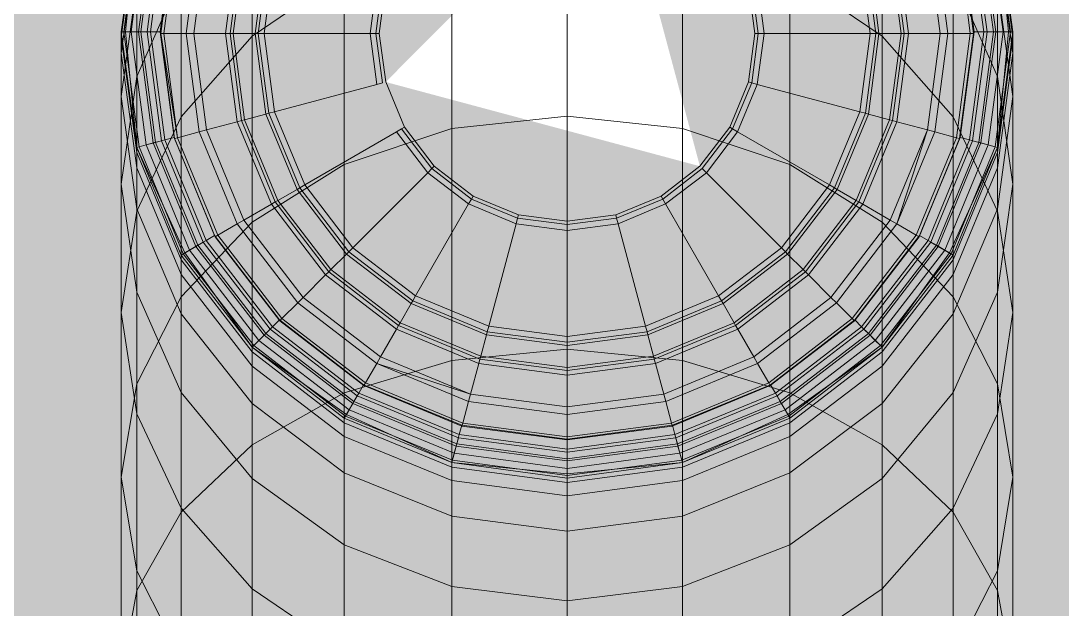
# Model space of a CAD drawing. Header units: inches. Extents: x -10205 to 13964, y -460 to 30702.
# Drawn here: x 80.538 to 81.419, y -68.204 to -67.707 of the extents above; entities that cross this region are included whole.
import ezdxf

# ---------------------------------------------------------------- set-up
doc = ezdxf.new("R2010")
doc.units = ezdxf.units.IN
doc.header["$MEASUREMENT"] = 0
for name, color, linetype, lineweight in [('0-1', 7, 'Continuous', 5), ('0-2', 8, 'Continuous', 9), ('G-IMPT-1', 21, 'Continuous', 9), ('P-SANR-FIXT-1', 8, 'Continuous', 9)]:
    doc.layers.add(name, color=color, linetype=linetype, lineweight=lineweight)

# ---------------------------------------------------------------- blocks, each defined once
blk = doc.blocks.new('Plbg-Sink Wall Mounted-UH - T11839_dwg-791503-SITE PLAN - CAD FILE')
at = {"layer": 'G-IMPT-1'}
for p, q in [((3.62873, 0.37694), (3.79571, 0.37694)), ((3.69991, 0.36387), (3.62873, 0.37694)), ((3.79571, 0.37694), (3.71676, 0.36387)), ((3.93498, 0.37694), (3.79571, 0.37694)), ((3.87466, 0.36387), (3.79571, 0.37694)), ((3.93498, 0.37694), (3.84947, 0.36387)), ((3.93498, 0.37694), (4.0433, 0.37694)), ((4.02049, 0.36387), (3.93498, 0.37694)), ((4.0433, 0.37694), (3.95227, 0.36387)), ((4.11742, 0.37694), (4.02244, 0.36387)), ((4.11742, 0.37694), (4.0433, 0.37694)), ((4.13434, 0.36387), (4.0433, 0.37694)), ((4.15408, 0.37694), (4.0573, 0.36387)), ((4.16753, 0.37694), (4.07021, 0.36387)), ((4.17201, 0.37694), (4.07451, 0.36387)), ((4.17201, 0.37694), (4.07451, 0.36387)), ((4.17201, 0.37694), (4.07451, 0.36387)), ((4.17201, 0.37694), (4.07451, 0.36387)), ((4.17201, 0.37694), (4.07451, 0.36387)), ((4.17201, 0.37694), (4.07451, 0.36387)), ((4.17201, 0.37694), (4.07451, 0.36387)), ((4.17201, 0.37331), (4.07451, 0.36387)), ((4.17201, 0.37489), (4.07504, 0.3619)), ((4.11742, 0.37694), (4.15408, 0.37694)), ((4.21239, 0.36387), (4.11742, 0.37694)), ((4.16753, 0.37694), (4.15408, 0.37694)), ((4.25085, 0.36387), (4.15408, 0.37694)), ((4.16753, 0.37694), (4.17201, 0.37694)), ((4.26485, 0.36387), (4.16753, 0.37694)), ((4.26951, 0.36387), (4.17201, 0.37694)), ((4.26951, 0.36387), (4.17201, 0.37694)), ((4.26951, 0.36387), (4.17201, 0.37694)), ((4.26951, 0.36387), (4.17201, 0.37694)), ((4.17201, 0.37694), (4.17201, 0.37331)), ((4.26951, 0.36387), (4.17201, 0.37694)), ((4.26951, 0.36387), (4.17201, 0.37694)), ((4.17201, 0.37694), (4.17201, 0.37489)), ((4.17201, 0.37694), (4.17201, 0.36244)), ((4.17201, 0.36876), (4.17201, 0.37489)), ((4.17201, 0.37489), (4.26898, 0.3619)), ((4.26951, 0.36387), (4.17201, 0.37331)), ((4.26951, 0.36387), (4.17201, 0.37331)), ((4.17201, 0.37331), (4.17201, 0.36244)), ((3.49934, 0.36387), (3.69991, 0.36387)), ((3.55754, 0.36387), (3.71676, 0.36387)), ((3.71676, 0.36387), (3.64311, 0.32644)), ((3.76633, 0.32644), (3.69991, 0.36387)), ((3.69991, 0.36387), (3.87466, 0.36387)), ((3.71676, 0.36387), (3.84947, 0.36387)), ((3.84947, 0.36387), (3.76969, 0.32644)), ((3.84947, 0.36387), (3.95227, 0.36387)), ((3.95227, 0.36387), (3.86733, 0.32644)), ((3.94831, 0.32644), (3.87466, 0.36387)), ((3.87466, 0.36387), (4.02049, 0.36387)), ((4.02244, 0.36387), (3.93383, 0.32644)), ((3.95227, 0.36387), (4.02244, 0.36387)), ((4.0573, 0.36387), (3.96701, 0.32644)), ((4.07021, 0.36387), (3.97941, 0.32644)), ((4.07451, 0.36387), (3.98354, 0.32644)), ((4.07451, 0.36387), (3.98354, 0.32644)), ((4.07451, 0.36387), (3.98354, 0.32644)), ((4.07451, 0.36387), (3.98354, 0.32644)), ((4.07451, 0.36387), (3.98354, 0.32644)), ((4.07451, 0.36387), (3.98354, 0.32644)), ((3.98457, 0.32467), (4.07504, 0.3619)), ((4.07451, 0.36387), (3.98536, 0.3233)), ((4.07451, 0.36387), (3.98536, 0.3233)), ((4.10028, 0.32644), (4.02049, 0.36387)), ((4.02049, 0.36387), (4.13434, 0.36387)), ((4.02244, 0.36387), (4.0573, 0.36387)), ((4.0573, 0.36387), (4.07021, 0.36387)), ((4.07021, 0.36387), (4.07451, 0.36387)), ((4.07451, 0.36387), (4.07504, 0.3619)), ((4.07451, 0.36387), (4.07826, 0.34988)), ((4.07451, 0.36387), (4.07826, 0.34988)), ((4.07663, 0.35598), (4.07504, 0.3619)), ((4.17201, 0.36876), (4.07663, 0.35598)), ((4.17201, 0.36244), (4.07826, 0.34988)), ((4.17201, 0.36244), (4.07826, 0.34988)), ((4.21928, 0.32644), (4.13434, 0.36387)), ((4.13434, 0.36387), (4.21239, 0.36387)), ((4.2674, 0.35598), (4.17201, 0.36876)), ((4.17201, 0.36876), (4.17201, 0.36058)), ((4.26576, 0.34988), (4.17201, 0.36244)), ((4.17201, 0.35519), (4.17201, 0.36244)), ((4.17201, 0.35519), (4.17201, 0.36244)), ((4.26576, 0.34988), (4.17201, 0.36244)), ((4.07663, 0.35598), (3.98763, 0.31935)), ((4.07663, 0.35598), (4.07874, 0.34808)), ((4.17201, 0.36058), (4.07874, 0.34808)), ((4.17201, 0.35519), (4.08014, 0.34288)), ((4.17201, 0.3524), (4.08086, 0.34019)), ((4.26528, 0.34808), (4.17201, 0.36058)), ((4.17201, 0.36058), (4.17201, 0.3524)), ((4.26389, 0.34288), (4.17201, 0.35519)), ((4.17201, 0.34422), (4.17201, 0.3524)), ((4.26316, 0.34019), (4.17201, 0.3524)), ((4.07826, 0.34988), (3.99079, 0.31388)), ((4.07826, 0.34988), (3.99079, 0.31388)), ((4.07874, 0.34808), (3.99172, 0.31227)), ((4.07826, 0.34988), (4.08014, 0.34288)), ((4.08014, 0.34288), (4.07826, 0.34988)), ((4.07874, 0.34808), (4.08086, 0.34019)), ((4.17086, 0.34363), (4.08192, 0.33192)), ((4.17086, 0.34363), (4.08192, 0.33192)), ((4.17086, 0.34363), (4.08192, 0.33192)), ((4.17086, 0.34363), (4.08261, 0.32934)), ((4.17201, 0.34422), (4.08298, 0.33229)), ((4.17201, 0.34422), (4.08298, 0.33229)), ((4.17201, 0.34422), (4.08298, 0.33229)), ((4.17086, 0.34363), (4.17201, 0.34422)), ((4.25979, 0.33192), (4.17086, 0.34363)), ((4.25979, 0.33192), (4.17086, 0.34363)), ((4.25979, 0.33192), (4.17086, 0.34363)), ((4.17086, 0.34363), (4.17086, 0.34096)), ((4.26105, 0.33229), (4.17201, 0.34422)), ((4.26105, 0.33229), (4.17201, 0.34422)), ((4.26105, 0.33229), (4.17201, 0.34422)), ((4.08014, 0.34288), (3.99442, 0.3076)), ((4.08086, 0.34019), (3.99581, 0.30519)), ((4.08298, 0.33229), (4.08086, 0.34019)), ((4.17086, 0.34096), (4.08261, 0.32934)), ((4.17086, 0.32204), (4.17086, 0.34096)), ((4.17086, 0.34096), (4.2591, 0.32934)), ((3.76633, 0.32644), (3.55725, 0.32644)), ((3.76969, 0.32644), (3.64311, 0.32644)), ((3.76969, 0.32644), (3.70137, 0.26637)), ((3.82321, 0.26637), (3.76633, 0.32644)), ((3.76633, 0.32644), (3.94831, 0.32644)), ((3.76969, 0.32644), (3.86733, 0.32644)), ((3.86733, 0.32644), (3.79458, 0.26637)), ((3.93383, 0.32644), (3.85794, 0.26637)), ((3.93383, 0.32644), (3.86733, 0.32644)), ((3.96701, 0.32644), (3.88969, 0.26637)), ((3.97941, 0.32644), (3.90165, 0.26637)), ((3.98354, 0.32644), (3.90564, 0.26637)), ((3.98354, 0.32644), (3.90564, 0.26637)), ((3.98354, 0.32644), (3.90564, 0.26637)), ((3.98354, 0.32644), (3.90564, 0.26637)), ((3.98354, 0.32644), (3.90564, 0.26637)), ((3.98354, 0.32644), (3.90564, 0.26637)), ((3.98354, 0.32644), (3.90564, 0.26637)), ((3.93383, 0.32644), (3.96701, 0.32644)), ((4.01139, 0.26637), (3.94831, 0.32644)), ((4.10028, 0.32644), (3.94831, 0.32644)), ((3.97941, 0.32644), (3.96701, 0.32644)), ((3.97941, 0.32644), (3.98354, 0.32644)), ((3.98354, 0.32644), (3.98536, 0.3233)), ((3.98354, 0.32644), (3.98457, 0.32467)), ((3.98354, 0.32644), (3.99079, 0.31388)), ((3.99904, 0.29759), (4.08298, 0.33229)), ((3.99904, 0.29759), (4.08192, 0.33192)), ((3.99904, 0.29759), (4.08192, 0.33192)), ((3.99904, 0.29759), (4.08192, 0.33192)), ((4.08298, 0.33229), (3.9999, 0.2981)), ((4.08298, 0.33229), (3.9999, 0.2981)), ((4.08298, 0.33229), (3.9999, 0.2981)), ((4.00038, 0.29528), (4.08261, 0.32934)), ((4.08192, 0.33192), (4.08298, 0.33229)), ((4.08192, 0.33192), (4.08261, 0.32934)), ((4.0875, 0.31107), (4.08261, 0.32934)), ((4.1686, 0.26637), (4.10028, 0.32644)), ((4.10028, 0.32644), (4.21928, 0.32644)), ((3.98536, 0.3233), (3.90564, 0.26637)), ((3.98457, 0.32467), (3.90708, 0.26493)), ((3.98763, 0.31935), (3.91142, 0.26059)), ((3.98763, 0.31935), (3.98457, 0.32467)), ((3.98536, 0.3233), (3.99079, 0.31388)), ((3.98763, 0.31935), (3.99172, 0.31227)), ((4.17086, 0.32204), (4.0875, 0.31107)), ((4.25421, 0.31107), (4.17086, 0.32204)), ((4.17086, 0.32204), (4.17086, 0.31558)), ((3.99079, 0.31388), (3.91588, 0.25613)), ((3.99079, 0.31388), (3.91588, 0.25613)), ((3.99172, 0.31227), (3.9172, 0.25481)), ((3.99442, 0.3076), (3.99079, 0.31388)), ((3.99442, 0.3076), (3.99079, 0.31388)), ((3.99172, 0.31227), (3.99581, 0.30519)), ((4.00983, 0.2789), (4.0875, 0.31107)), ((4.0875, 0.31107), (4.08918, 0.30483)), ((4.17086, 0.31558), (4.08918, 0.30483)), ((4.17086, 0.28876), (4.17086, 0.31558)), ((4.17086, 0.31558), (4.25253, 0.30483)), ((3.99442, 0.3076), (3.92101, 0.25101)), ((3.99581, 0.30519), (3.92298, 0.24903)), ((3.9999, 0.2981), (3.99581, 0.30519)), ((4.01306, 0.2733), (4.08918, 0.30483)), ((4.09612, 0.27893), (4.08918, 0.30483)), ((3.92787, 0.24298), (3.99904, 0.29759)), ((3.92787, 0.24298), (3.99904, 0.29759)), ((3.92787, 0.24298), (3.99904, 0.29759)), ((3.9999, 0.2981), (3.92876, 0.24325)), ((3.9999, 0.2981), (3.92876, 0.24325)), ((3.9999, 0.2981), (3.92876, 0.24325)), ((3.92976, 0.24109), (4.00038, 0.29528)), ((3.99904, 0.29759), (3.9999, 0.2981)), ((3.99904, 0.29759), (4.00038, 0.29528)), ((4.00983, 0.2789), (4.00038, 0.29528)), ((4.17086, 0.28876), (4.09612, 0.27893)), ((4.17086, 0.28498), (4.0971, 0.27527)), ((4.17086, 0.28498), (4.0971, 0.27527)), ((4.17086, 0.28235), (4.09778, 0.27273)), ((4.24559, 0.27893), (4.17086, 0.28876)), ((4.17086, 0.28876), (4.17086, 0.28498)), ((4.24461, 0.27527), (4.17086, 0.28498)), ((4.17086, 0.28498), (4.24461, 0.27527)), ((4.17086, 0.28498), (4.17086, 0.28235)), ((4.17086, 0.26373), (4.17086, 0.28235)), ((4.17086, 0.28235), (4.24393, 0.27273)), ((3.94314, 0.22772), (4.00983, 0.2789)), ((3.9477, 0.22315), (4.01306, 0.2733)), ((4.00983, 0.2789), (4.01306, 0.2733)), ((4.02647, 0.25008), (4.01306, 0.2733)), ((4.02647, 0.25008), (4.09612, 0.27893)), ((4.02837, 0.2468), (4.0971, 0.27527)), ((4.02837, 0.2468), (4.0971, 0.27527)), ((4.09612, 0.27893), (4.0971, 0.27527)), ((4.0971, 0.27527), (4.09778, 0.27273)), ((3.58002, 0.26637), (3.70137, 0.26637)), ((3.60683, 0.26637), (3.82321, 0.26637)), ((3.70137, 0.26637), (3.64869, 0.18847)), ((3.70137, 0.26637), (3.79458, 0.26637)), ((3.79458, 0.26637), (3.7385, 0.18847)), ((3.79458, 0.26637), (3.85794, 0.26637)), ((3.85794, 0.26637), (3.79943, 0.18847)), ((3.86706, 0.18847), (3.82321, 0.26637)), ((3.82321, 0.26637), (4.01139, 0.26637)), ((3.88969, 0.26637), (3.83007, 0.18847)), ((3.90165, 0.26637), (3.8417, 0.18847)), ((3.90564, 0.26637), (3.84557, 0.18847)), ((3.90564, 0.26637), (3.84557, 0.18847)), ((3.90564, 0.26637), (3.84557, 0.18847)), ((3.90564, 0.26637), (3.84558, 0.18847)), ((3.90564, 0.26637), (3.84558, 0.18847)), ((3.90564, 0.26637), (3.84558, 0.18847)), ((3.84735, 0.18745), (3.90708, 0.26493)), ((3.90564, 0.26637), (3.84871, 0.18666)), ((3.90564, 0.26637), (3.84871, 0.18666)), ((3.85794, 0.26637), (3.88969, 0.26637)), ((3.88969, 0.26637), (3.90165, 0.26637)), ((3.90165, 0.26637), (3.90564, 0.26637)), ((3.90564, 0.26637), (3.90708, 0.26493)), ((3.90564, 0.26637), (3.91588, 0.25613)), ((3.90564, 0.26637), (3.91588, 0.25613)), ((3.91142, 0.26059), (3.90708, 0.26493)), ((4.06003, 0.18847), (4.01139, 0.26637)), ((4.01139, 0.26637), (4.1686, 0.26637)), ((4.02968, 0.24452), (4.09778, 0.27273)), ((4.1026, 0.25474), (4.09778, 0.27273)), ((4.22128, 0.18847), (4.1686, 0.26637)), ((4.1686, 0.26637), (4.29202, 0.26637)), ((3.91142, 0.26059), (3.85266, 0.18438)), ((3.91588, 0.25613), (3.85813, 0.18122)), ((3.91588, 0.25613), (3.85813, 0.18122)), ((3.91142, 0.26059), (3.9172, 0.25481)), ((3.91588, 0.25613), (3.92101, 0.25101)), ((3.92101, 0.25101), (3.91588, 0.25613)), ((4.17086, 0.26373), (4.1026, 0.25474)), ((4.17086, 0.2611), (4.10328, 0.2522)), ((4.17086, 0.2611), (4.10328, 0.2522)), ((4.17086, 0.25624), (4.10453, 0.24751)), ((4.23911, 0.25474), (4.17086, 0.26373)), ((4.17086, 0.26373), (4.17086, 0.2611)), ((4.23843, 0.2522), (4.17086, 0.2611)), ((4.17086, 0.2611), (4.23843, 0.2522)), ((4.17086, 0.2611), (4.17086, 0.25624)), ((4.17086, 0.16651), (4.17086, 0.25624)), ((4.17086, 0.25624), (4.23718, 0.24751)), ((3.9172, 0.25481), (3.85974, 0.18029)), ((3.92101, 0.25101), (3.86441, 0.1776)), ((3.92298, 0.24903), (3.86683, 0.1762)), ((3.9172, 0.25481), (3.92298, 0.24903)), ((3.92876, 0.24325), (3.92298, 0.24903)), ((3.96667, 0.20419), (4.02647, 0.25008)), ((3.96935, 0.20151), (4.02837, 0.2468)), ((3.96935, 0.20151), (4.02837, 0.2468)), ((4.02647, 0.25008), (4.02837, 0.2468)), ((4.02837, 0.2468), (4.02968, 0.24452)), ((4.03899, 0.22839), (4.1026, 0.25474)), ((4.04031, 0.22612), (4.10328, 0.2522)), ((4.04031, 0.22612), (4.10328, 0.2522)), ((4.04273, 0.22191), (4.10453, 0.24751)), ((4.1026, 0.25474), (4.10328, 0.2522)), ((4.10328, 0.2522), (4.10453, 0.24751)), ((4.12776, 0.16084), (4.10453, 0.24751)), ((3.87326, 0.17181), (3.92787, 0.24298)), ((3.87326, 0.17181), (3.92787, 0.24298)), ((3.87326, 0.17181), (3.92787, 0.24298)), ((3.92876, 0.24325), (3.87391, 0.17211)), ((3.92876, 0.24325), (3.87391, 0.17211)), ((3.92876, 0.24325), (3.87391, 0.17211)), ((3.87558, 0.17048), (3.92976, 0.24109)), ((3.92787, 0.24298), (3.92876, 0.24325)), ((3.92787, 0.24298), (3.92976, 0.24109)), ((3.94314, 0.22772), (3.92976, 0.24109)), ((3.97121, 0.19965), (4.02968, 0.24452)), ((4.03899, 0.22839), (4.02968, 0.24452)), ((3.89196, 0.16102), (3.94314, 0.22772)), ((3.89755, 0.15779), (3.9477, 0.22315)), ((3.94314, 0.22772), (3.9477, 0.22315)), ((3.96667, 0.20419), (3.9477, 0.22315)), ((3.98437, 0.18648), (4.03899, 0.22839)), ((3.98623, 0.18462), (4.04031, 0.22612)), ((3.98623, 0.18462), (4.04031, 0.22612)), ((3.98966, 0.18119), (4.04273, 0.22191)), ((4.03899, 0.22839), (4.04031, 0.22612)), ((4.04031, 0.22612), (4.04273, 0.22191)), ((4.0876, 0.1442), (4.04273, 0.22191)), ((3.92078, 0.14438), (3.96667, 0.20419)), ((3.96667, 0.20419), (3.96935, 0.20151)), ((3.92406, 0.14249), (3.96935, 0.20151)), ((3.92406, 0.14249), (3.96935, 0.20151)), ((3.92634, 0.14117), (3.97121, 0.19965)), ((3.96935, 0.20151), (3.97121, 0.19965)), ((3.98437, 0.18648), (3.97121, 0.19965)), ((3.86706, 0.18847), (3.64507, 0.18847)), ((3.64869, 0.18847), (3.7385, 0.18847)), ((3.7385, 0.18847), (3.70355, 0.0975)), ((3.79943, 0.18847), (3.7385, 0.18847)), ((3.79943, 0.18847), (3.76296, 0.0975)), ((3.83007, 0.18847), (3.79291, 0.0975)), ((3.79943, 0.18847), (3.83007, 0.18847)), ((3.8417, 0.18847), (3.80433, 0.0975)), ((3.84558, 0.18847), (3.80814, 0.0975)), ((3.84557, 0.18847), (3.80814, 0.0975)), ((3.84558, 0.18847), (3.80814, 0.0975)), ((3.84557, 0.18847), (3.80814, 0.0975)), ((3.84558, 0.18847), (3.80814, 0.0975)), ((3.84557, 0.18847), (3.80814, 0.0975)), ((3.84558, 0.18847), (3.80814, 0.0975)), ((3.84871, 0.18666), (3.80814, 0.0975)), ((3.84735, 0.18745), (3.81011, 0.09697)), ((3.8417, 0.18847), (3.83007, 0.18847)), ((3.8417, 0.18847), (3.84557, 0.18847)), ((3.84557, 0.18847), (3.85813, 0.18122)), ((3.84558, 0.18847), (3.84871, 0.18666)), ((3.84558, 0.18847), (3.84735, 0.18745)), ((3.85266, 0.18438), (3.84735, 0.18745)), ((3.84871, 0.18666), (3.85813, 0.18122)), ((3.89439, 0.0975), (3.86706, 0.18847)), ((3.86706, 0.18847), (4.06003, 0.18847)), ((3.94246, 0.13186), (3.98437, 0.18648)), ((3.98437, 0.18648), (3.98623, 0.18462)), ((4.09034, 0.0975), (4.06003, 0.18847)), ((4.22128, 0.18847), (4.06003, 0.18847)), ((3.85266, 0.18438), (3.81603, 0.09538)), ((3.85813, 0.18122), (3.82213, 0.09375)), ((3.85813, 0.18122), (3.82213, 0.09375)), ((3.85974, 0.18029), (3.82393, 0.09327)), ((3.86441, 0.1776), (3.82913, 0.09187)), ((3.86683, 0.1762), (3.83183, 0.09115)), ((3.85266, 0.18438), (3.85974, 0.18029)), ((3.86441, 0.1776), (3.85813, 0.18122)), ((3.86441, 0.1776), (3.85813, 0.18122)), ((3.85974, 0.18029), (3.86683, 0.1762)), ((3.87391, 0.17211), (3.86683, 0.1762)), ((3.94474, 0.13055), (3.98623, 0.18462)), ((3.94474, 0.13055), (3.98623, 0.18462)), ((3.94894, 0.12812), (3.98966, 0.18119)), ((3.98623, 0.18462), (3.98966, 0.18119)), ((4.05312, 0.11774), (3.98966, 0.18119)), ((3.83893, 0.08894), (3.87326, 0.17181)), ((3.83893, 0.08894), (3.87326, 0.17181)), ((3.83893, 0.08894), (3.87326, 0.17181)), ((3.87391, 0.17211), (3.83972, 0.08904)), ((3.87391, 0.17211), (3.83972, 0.08904)), ((3.87391, 0.17211), (3.83972, 0.08904)), ((3.84152, 0.08825), (3.87558, 0.17048)), ((3.87326, 0.17181), (3.87391, 0.17211)), ((3.87326, 0.17181), (3.87558, 0.17048)), ((3.89196, 0.16102), (3.87558, 0.17048)), ((3.85978, 0.08335), (3.89196, 0.16102)), ((3.89196, 0.16102), (3.86602, 0.08168)), ((3.89196, 0.16102), (3.89755, 0.15779)), ((4.17086, 0.16651), (4.12776, 0.16084)), ((4.12776, 0.16084), (4.12902, 0.15615)), ((4.17086, 0.16166), (4.12902, 0.15615)), ((4.12975, 0.1534), (4.17086, 0.15881)), ((4.21395, 0.16084), (4.17086, 0.16651)), ((4.17086, 0.16651), (4.17086, 0.16166)), ((4.17086, 0.15881), (4.17086, 0.16166)), ((4.17086, 0.16166), (4.21269, 0.15615)), ((4.21196, 0.1534), (4.17086, 0.15881)), ((3.86602, 0.08168), (3.89755, 0.15779)), ((3.92078, 0.14438), (3.89755, 0.15779)), ((4.09145, 0.13754), (4.12975, 0.1534)), ((3.89193, 0.07474), (3.92078, 0.14438)), ((3.89559, 0.07376), (3.92406, 0.14249)), ((3.89559, 0.07376), (3.92406, 0.14249)), ((3.89813, 0.07308), (3.92634, 0.14117)), ((3.92078, 0.14438), (3.92406, 0.14249)), ((3.92406, 0.14249), (3.92634, 0.14117)), ((3.94246, 0.13186), (3.92634, 0.14117)), ((4.05312, 0.11774), (4.0876, 0.1442)), ((4.0876, 0.1442), (4.09003, 0.14)), ((4.05655, 0.11431), (4.09003, 0.14)), ((4.05856, 0.1123), (4.09145, 0.13754)), ((4.09145, 0.13754), (4.09003, 0.14)), ((3.91611, 0.06826), (3.94246, 0.13186)), ((3.91865, 0.06758), (3.94474, 0.13055)), ((3.91865, 0.06758), (3.94474, 0.13055)), ((3.92334, 0.06632), (3.94894, 0.12812)), ((3.94246, 0.13186), (3.94474, 0.13055)), ((3.94474, 0.13055), (3.94894, 0.12812)), ((4.02665, 0.08325), (3.94894, 0.12812)), ((4.02665, 0.08325), (4.05312, 0.11774)), ((4.05312, 0.11774), (4.05655, 0.11431)), ((4.03086, 0.08083), (4.05655, 0.11431)), ((4.03332, 0.07941), (4.05856, 0.1123)), ((4.05856, 0.1123), (4.05655, 0.11431)), ((3.61586, 0.0975), (3.70355, 0.0975)), ((3.6689, 0.0975), (3.89439, 0.0975)), ((3.69135, 0), (3.70355, 0.0975)), ((3.70355, 0.0975), (3.76296, 0.0975)), ((3.75024, 0), (3.76296, 0.0975)), ((3.76296, 0.0975), (3.79291, 0.0975)), ((3.77995, 0), (3.79291, 0.0975)), ((3.79129, 0), (3.80433, 0.0975)), ((3.79291, 0.0975), (3.80433, 0.0975)), ((3.79508, 0), (3.80814, 0.0975)), ((3.79508, 0), (3.80814, 0.0975)), ((3.79508, 0), (3.80814, 0.0975)), ((3.79508, 0), (3.80814, 0.0975)), ((3.79508, 0), (3.80814, 0.0975)), ((3.79508, 0), (3.80814, 0.0975)), ((3.79508, 0), (3.80814, 0.0975)), ((3.79712, 0), (3.81011, 0.09697)), ((3.7987, 0), (3.80814, 0.0975)), ((3.80433, 0.0975), (3.80814, 0.0975)), ((3.80814, 0.0975), (3.81011, 0.09697)), ((3.80814, 0.0975), (3.82213, 0.09375)), ((3.80814, 0.0975), (3.82213, 0.09375)), ((3.81603, 0.09538), (3.81011, 0.09697)), ((3.90393, 0), (3.89439, 0.0975)), ((3.89439, 0.0975), (4.09034, 0.0975)), ((4.10092, 0), (4.09034, 0.0975)), ((4.09034, 0.0975), (4.25411, 0.0975)), ((3.80325, 0), (3.81603, 0.09538)), ((3.80957, 0), (3.82213, 0.09375)), ((3.80957, 0), (3.82213, 0.09375)), ((3.81143, 0), (3.82393, 0.09327)), ((3.81603, 0.09538), (3.82393, 0.09327)), ((3.81682, 0), (3.82913, 0.09187)), ((3.81961, 0), (3.83183, 0.09115)), ((3.82213, 0.09375), (3.82913, 0.09187)), ((3.82913, 0.09187), (3.82213, 0.09375)), ((3.82393, 0.09327), (3.83183, 0.09115)), ((3.82723, 0), (3.83893, 0.08894)), ((3.82723, 0), (3.83893, 0.08894)), ((3.82723, 0), (3.83893, 0.08894)), ((3.82779, 0), (3.83972, 0.08904)), ((3.82779, 0), (3.83972, 0.08904)), ((3.82779, 0), (3.83972, 0.08904)), ((3.8299, 0), (3.84152, 0.08825)), ((3.83972, 0.08904), (3.83183, 0.09115)), ((3.83893, 0.08894), (3.83972, 0.08904)), ((3.83893, 0.08894), (3.84152, 0.08825)), ((3.85978, 0.08335), (3.84152, 0.08825)), ((3.84881, 0), (3.85978, 0.08335)), ((3.85527, 0), (3.86602, 0.08168)), ((3.85978, 0.08335), (3.86602, 0.08168)), ((3.89193, 0.07474), (3.86602, 0.08168)), ((4.01002, 0.0431), (4.02665, 0.08325)), ((4.01471, 0.04184), (4.03086, 0.08083)), ((4.01745, 0.0411), (4.03332, 0.07941)), ((4.02665, 0.08325), (4.03086, 0.08083)), ((4.03332, 0.07941), (4.03086, 0.08083)), ((3.88209, 0), (3.89193, 0.07474)), ((3.88588, 0), (3.89559, 0.07376)), ((3.88588, 0), (3.89559, 0.07376)), ((3.88851, 0), (3.89813, 0.07308)), ((3.89193, 0.07474), (3.89559, 0.07376)), ((3.89559, 0.07376), (3.89813, 0.07308)), ((3.91611, 0.06826), (3.89813, 0.07308)), ((3.90713, 0), (3.91611, 0.06826)), ((3.90976, 0), (3.91865, 0.06758)), ((3.90976, 0), (3.91865, 0.06758)), ((3.91461, 0), (3.92334, 0.06632)), ((3.91611, 0.06826), (3.91865, 0.06758)), ((3.91865, 0.06758), (3.92334, 0.06632)), ((4.01002, 0.0431), (3.92334, 0.06632)), ((4.00435, 0), (4.01002, 0.0431)), ((4.0092, 0), (4.01471, 0.04184)), ((4.01002, 0.0431), (4.01471, 0.04184)), ((4.01204, 0), (4.01745, 0.0411)), ((4.01745, 0.0411), (4.01471, 0.04184)), ((3.90393, 0), (3.67721, 0)), ((3.89439, -0.0975), (3.90393, 0)), ((3.90393, 0), (4.10092, 0)), ((4.00435, 0), (3.91461, 0)), ((4.01002, -0.0431), (4.00435, 0)), ((4.00435, 0), (4.0092, 0)), ((4.01204, 0), (4.0092, 0)), ((4.01471, -0.04184), (4.0092, 0)), ((4.01745, -0.0411), (4.01204, 0)), ((4.09034, -0.0975), (4.10092, 0)), ((4.26557, 0), (4.10092, 0)), ((3.6044, 0), (3.69135, 0)), ((3.70355, -0.0975), (3.69135, 0)), ((3.69135, 0), (3.75024, 0)), ((3.76296, -0.0975), (3.75024, 0)), ((3.75024, 0), (3.77995, 0)), ((3.79291, -0.0975), (3.77995, 0)), ((3.77995, 0), (3.79129, 0)), ((3.80433, -0.0975), (3.79129, 0)), ((3.79129, 0), (3.79508, 0)), ((3.80814, -0.0975), (3.79508, 0)), ((3.80814, -0.0975), (3.79508, 0)), ((3.80814, -0.0975), (3.79508, 0)), ((3.80814, -0.0975), (3.79508, 0)), ((3.80814, -0.0975), (3.79508, 0)), ((3.80814, -0.0975), (3.79508, 0)), ((3.79508, 0), (3.7987, 0)), ((3.79508, 0), (3.79712, 0)), ((3.79508, 0), (3.80957, 0)), ((3.81011, -0.09697), (3.79712, 0)), ((3.80325, 0), (3.79712, 0)), ((3.80814, -0.0975), (3.7987, 0)), ((3.80814, -0.0975), (3.7987, 0)), ((3.7987, 0), (3.80957, 0)), ((3.81603, -0.09538), (3.80325, 0)), ((3.80325, 0), (3.81143, 0)), ((3.82213, -0.09375), (3.80957, 0)), ((3.80957, 0), (3.81682, 0)), ((3.81682, 0), (3.80957, 0)), ((3.82213, -0.09375), (3.80957, 0)), ((3.81143, 0), (3.82393, -0.09327)), ((3.81143, 0), (3.81961, 0)), ((3.82913, -0.09188), (3.81682, 0)), ((3.82779, 0), (3.81961, 0)), ((3.83183, -0.09115), (3.81961, 0)), ((3.83893, -0.08894), (3.82723, 0)), ((3.83893, -0.08894), (3.82723, 0)), ((3.83893, -0.08894), (3.82723, 0)), ((3.82723, 0), (3.8299, 0)), ((3.82723, 0), (3.82779, 0)), ((3.83972, -0.08904), (3.82779, 0)), ((3.83972, -0.08904), (3.82779, 0)), ((3.82779, 0), (3.83972, -0.08904)), ((3.84152, -0.08825), (3.8299, 0)), ((3.84881, 0), (3.8299, 0)), ((3.85978, -0.08335), (3.84881, 0)), ((3.84881, 0), (3.85527, 0)), ((3.86602, -0.08168), (3.85527, 0)), ((3.88209, 0), (3.85527, 0)), ((3.89193, -0.07474), (3.88209, 0)), ((3.88209, 0), (3.88588, 0)), ((3.89559, -0.07376), (3.88588, 0)), ((3.89559, -0.07376), (3.88588, 0)), ((3.88588, 0), (3.88851, 0)), ((3.89813, -0.07308), (3.88851, 0)), ((3.90713, 0), (3.88851, 0)), ((3.91611, -0.06826), (3.90713, 0)), ((3.90713, 0), (3.90976, 0)), ((3.91865, -0.06758), (3.90976, 0)), ((3.91865, -0.06758), (3.90976, 0)), ((3.90976, 0), (3.91461, 0)), ((3.92334, -0.06632), (3.91461, 0)), ((4.01002, -0.0431), (3.92334, -0.06632)), ((4.01002, -0.0431), (4.01471, -0.04184)), ((4.02665, -0.08325), (4.01002, -0.0431)), ((4.01745, -0.0411), (4.01471, -0.04184)), ((4.03086, -0.08083), (4.01471, -0.04184)), ((4.03332, -0.07941), (4.01745, -0.0411)), ((3.91611, -0.06826), (3.89813, -0.07308)), ((3.91611, -0.06826), (3.91865, -0.06758)), ((3.94246, -0.13186), (3.91611, -0.06826)), ((3.91865, -0.06758), (3.92334, -0.06632)), ((3.94474, -0.13055), (3.91865, -0.06758)), ((3.94474, -0.13055), (3.91865, -0.06758)), ((3.94894, -0.12812), (3.92334, -0.06632)), ((3.89193, -0.07474), (3.86602, -0.08168)), ((3.89193, -0.07474), (3.89559, -0.07376)), ((3.92078, -0.14438), (3.89193, -0.07474)), ((3.89559, -0.07376), (3.89813, -0.07308)), ((3.92406, -0.14249), (3.89559, -0.07376)), ((3.92406, -0.14249), (3.89559, -0.07376)), ((3.92634, -0.14117), (3.89813, -0.07308)), ((3.85978, -0.08335), (3.84152, -0.08825)), ((3.85978, -0.08335), (3.86602, -0.08168)), ((3.89196, -0.16102), (3.85978, -0.08335)), ((3.89755, -0.15779), (3.86602, -0.08168)), ((4.02665, -0.08325), (3.94894, -0.12812)), ((4.02665, -0.08325), (4.03086, -0.08083)), ((4.05312, -0.11774), (4.02665, -0.08325)), ((4.03332, -0.07941), (4.03086, -0.08083)), ((4.05655, -0.11431), (4.03086, -0.08083)), ((4.05856, -0.1123), (4.03332, -0.07941)), ((3.80814, -0.0975), (3.82213, -0.09375)), ((3.80814, -0.0975), (3.82213, -0.09375)), ((3.81603, -0.09538), (3.81011, -0.09697)), ((3.81603, -0.09538), (3.82393, -0.09327)), ((3.81603, -0.09538), (3.85266, -0.18438)), ((3.82213, -0.09375), (3.82913, -0.09188)), ((3.82913, -0.09188), (3.82213, -0.09375)), ((3.82213, -0.09375), (3.85813, -0.18122)), ((3.82213, -0.09375), (3.85813, -0.18122)), ((3.82393, -0.09327), (3.83183, -0.09115)), ((3.82393, -0.09327), (3.85974, -0.18029)), ((3.82913, -0.09188), (3.86441, -0.1776)), ((3.83972, -0.08904), (3.83183, -0.09115)), ((3.83183, -0.09115), (3.86683, -0.1762)), ((3.83893, -0.08894), (3.84152, -0.08825)), ((3.87326, -0.17181), (3.83893, -0.08894)), ((3.87326, -0.17181), (3.83893, -0.08894)), ((3.87326, -0.17181), (3.83893, -0.08894)), ((3.83893, -0.08894), (3.83972, -0.08904)), ((3.83972, -0.08904), (3.87391, -0.17211)), ((3.83972, -0.08904), (3.87391, -0.17211)), ((3.83972, -0.08904), (3.87391, -0.17211)), ((3.87558, -0.17048), (3.84152, -0.08825)), ((3.61586, -0.0975), (3.70355, -0.0975)), ((3.6689, -0.0975), (3.89439, -0.0975)), ((3.70355, -0.0975), (3.76296, -0.0975)), ((3.70355, -0.0975), (3.7385, -0.18847)), ((3.76296, -0.0975), (3.79943, -0.18847)), ((3.76296, -0.0975), (3.79291, -0.0975)), ((3.79291, -0.0975), (3.80433, -0.0975)), ((3.79291, -0.0975), (3.83007, -0.18847)), ((3.80433, -0.0975), (3.8417, -0.18847)), ((3.80433, -0.0975), (3.80814, -0.0975)), ((3.80814, -0.0975), (3.81011, -0.09697)), ((3.80814, -0.0975), (3.84557, -0.18847)), ((3.80814, -0.0975), (3.84558, -0.18847)), ((3.80814, -0.0975), (3.84871, -0.18666)), ((3.80814, -0.0975), (3.84558, -0.18847)), ((3.80814, -0.0975), (3.84871, -0.18666)), ((3.80814, -0.0975), (3.84557, -0.18847)), ((3.80814, -0.0975), (3.84557, -0.18847)), ((3.80814, -0.0975), (3.84558, -0.18847)), ((3.84735, -0.18745), (3.81011, -0.09697)), ((3.86706, -0.18847), (3.89439, -0.0975)), ((3.89439, -0.0975), (4.09034, -0.0975)), ((4.06003, -0.18847), (4.09034, -0.0975)), ((4.09034, -0.0975), (4.25411, -0.0975)), ((4.05312, -0.11774), (4.05655, -0.11431)), ((4.09003, -0.14), (4.05655, -0.11431)), ((4.09145, -0.13754), (4.05856, -0.1123)), ((4.05312, -0.11774), (3.98966, -0.18119)), ((4.0876, -0.1442), (4.05312, -0.11774)), ((3.94246, -0.13186), (3.92634, -0.14117)), ((3.94246, -0.13186), (3.94474, -0.13055)), ((3.98437, -0.18648), (3.94246, -0.13186)), ((3.94474, -0.13055), (3.94894, -0.12812)), ((3.98623, -0.18462), (3.94474, -0.13055)), ((3.98623, -0.18462), (3.94474, -0.13055)), ((3.98966, -0.18119), (3.94894, -0.12812)), ((4.0876, -0.1442), (4.09003, -0.14)), ((4.09145, -0.13754), (4.09003, -0.14)), ((4.12902, -0.15615), (4.09003, -0.14)), ((4.12975, -0.1534), (4.09145, -0.13754)), ((3.92078, -0.14438), (3.89755, -0.15779)), ((3.92078, -0.14438), (3.92406, -0.14249)), ((3.96667, -0.20419), (3.92078, -0.14438)), ((3.92406, -0.14249), (3.92634, -0.14117)), ((3.96935, -0.20151), (3.92406, -0.14249)), ((3.96935, -0.20151), (3.92406, -0.14249)), ((3.97121, -0.19965), (3.92634, -0.14117)), ((4.0876, -0.1442), (4.04273, -0.22191)), ((4.12776, -0.16084), (4.0876, -0.1442)), ((3.89196, -0.16102), (3.89755, -0.15779)), ((3.9477, -0.22315), (3.89755, -0.15779)), ((4.12776, -0.16084), (4.12902, -0.15615)), ((4.12975, -0.1534), (4.12902, -0.15615)), ((4.17086, -0.16166), (4.12902, -0.15615)), ((4.17086, -0.15881), (4.12975, -0.1534)), ((4.21196, -0.1534), (4.17086, -0.15881)), ((4.21269, -0.15615), (4.17086, -0.16166)), ((3.89196, -0.16102), (3.87558, -0.17048)), ((3.94314, -0.22772), (3.89196, -0.16102)), ((4.12776, -0.16084), (4.10453, -0.24751)), ((4.17086, -0.16651), (4.12776, -0.16084)), ((4.17086, -0.15881), (4.17086, -0.16166)), ((4.21395, -0.16084), (4.17086, -0.16651)), ((4.17086, -0.16651), (4.17086, -0.16166)), ((4.17086, -0.16651), (4.17086, -0.25624)), ((3.87391, -0.17211), (3.86683, -0.1762)), ((3.87326, -0.17181), (3.87558, -0.17048)), ((3.92787, -0.24298), (3.87326, -0.17181)), ((3.92787, -0.24298), (3.87326, -0.17181)), ((3.92787, -0.24298), (3.87326, -0.17181)), ((3.87326, -0.17181), (3.87391, -0.17211)), ((3.87391, -0.17211), (3.92876, -0.24325)), ((3.87391, -0.17211), (3.92876, -0.24325)), ((3.87391, -0.17211), (3.92876, -0.24325)), ((3.92976, -0.24109), (3.87558, -0.17048)), ((3.84557, -0.18847), (3.85813, -0.18122)), ((3.85266, -0.18438), (3.84735, -0.18745)), ((3.84871, -0.18666), (3.85813, -0.18122)), ((3.85266, -0.18438), (3.85974, -0.18029)), ((3.85266, -0.18438), (3.91142, -0.26059)), ((3.86441, -0.1776), (3.85813, -0.18122)), ((3.86441, -0.1776), (3.85813, -0.18122)), ((3.85813, -0.18122), (3.91588, -0.25613)), ((3.85813, -0.18122), (3.91588, -0.25613)), ((3.85974, -0.18029), (3.86683, -0.1762)), ((3.85974, -0.18029), (3.9172, -0.25481)), ((3.86441, -0.1776), (3.92101, -0.25101)), ((3.86683, -0.1762), (3.92298, -0.24903)), ((3.98437, -0.18648), (3.98623, -0.18462)), ((3.98623, -0.18462), (3.98966, -0.18119)), ((4.04031, -0.22612), (3.98623, -0.18462)), ((4.04031, -0.22612), (3.98623, -0.18462)), ((4.04273, -0.22191), (3.98966, -0.18119)), ((3.86706, -0.18847), (3.64507, -0.18847)), ((3.64869, -0.18847), (3.70137, -0.26638)), ((3.64869, -0.18847), (3.7385, -0.18847)), ((3.79943, -0.18847), (3.7385, -0.18847)), ((3.7385, -0.18847), (3.79458, -0.26638)), ((3.79943, -0.18847), (3.85794, -0.26638)), ((3.79943, -0.18847), (3.83007, -0.18847)), ((3.82321, -0.26638), (3.86706, -0.18847)), ((3.8417, -0.18847), (3.83007, -0.18847)), ((3.83007, -0.18847), (3.88969, -0.26638)), ((3.8417, -0.18847), (3.90165, -0.26638)), ((3.8417, -0.18847), (3.84557, -0.18847)), ((3.84557, -0.18847), (3.90564, -0.26638)), ((3.84557, -0.18847), (3.90564, -0.26638)), ((3.84557, -0.18847), (3.90564, -0.26638)), ((3.84558, -0.18847), (3.84871, -0.18666)), ((3.84558, -0.18847), (3.84735, -0.18745)), ((3.84558, -0.18847), (3.90564, -0.26638)), ((3.84558, -0.18847), (3.90564, -0.26638)), ((3.84558, -0.18847), (3.90564, -0.26638)), ((3.84558, -0.18847), (3.90564, -0.26638)), ((3.84735, -0.18745), (3.90708, -0.26493)), ((3.84871, -0.18666), (3.90564, -0.26638)), ((3.86706, -0.18847), (4.06003, -0.18847)), ((3.98437, -0.18648), (3.97121, -0.19965)), ((4.03899, -0.22839), (3.98437, -0.18648)), ((4.01139, -0.26638), (4.06003, -0.18847)), ((4.22128, -0.18847), (4.06003, -0.18847)), ((4.1686, -0.26638), (4.22128, -0.18847)), ((3.96667, -0.20419), (3.96935, -0.20151)), ((3.96935, -0.20151), (3.97121, -0.19965)), ((4.02837, -0.2468), (3.96935, -0.20151)), ((4.02837, -0.2468), (3.96935, -0.20151)), ((4.02968, -0.24452), (3.97121, -0.19965)), ((3.96667, -0.20419), (3.9477, -0.22315)), ((4.02647, -0.25008), (3.96667, -0.20419)), ((3.94314, -0.22772), (3.92976, -0.24109)), ((3.94314, -0.22772), (3.9477, -0.22315)), ((4.00983, -0.2789), (3.94314, -0.22772)), ((4.01306, -0.2733), (3.9477, -0.22315)), ((4.03899, -0.22839), (4.02968, -0.24452)), ((4.03899, -0.22839), (4.04031, -0.22612)), ((4.1026, -0.25474), (4.03899, -0.22839)), ((4.04031, -0.22612), (4.04273, -0.22191)), ((4.10328, -0.2522), (4.04031, -0.22612)), ((4.10328, -0.2522), (4.04031, -0.22612)), ((4.10453, -0.24751), (4.04273, -0.22191)), ((3.92876, -0.24325), (3.92298, -0.24903)), ((3.92787, -0.24298), (3.92976, -0.24109)), ((3.99904, -0.29759), (3.92787, -0.24298)), ((3.99904, -0.29759), (3.92787, -0.24298)), ((3.99904, -0.29759), (3.92787, -0.24298)), ((3.92787, -0.24298), (3.92876, -0.24325)), ((3.92876, -0.24325), (3.9999, -0.2981)), ((3.92876, -0.24325), (3.9999, -0.2981)), ((3.92876, -0.24325), (3.9999, -0.2981)), ((4.00038, -0.29528), (3.92976, -0.24109)), ((4.02837, -0.2468), (4.02968, -0.24452)), ((4.09778, -0.27273), (4.02968, -0.24452)), ((3.91142, -0.26059), (3.9172, -0.25481)), ((3.91588, -0.25613), (3.92101, -0.25101)), ((3.92101, -0.25101), (3.91588, -0.25613)), ((3.9172, -0.25481), (3.92298, -0.24903)), ((3.9172, -0.25481), (3.99172, -0.31227)), ((3.92101, -0.25101), (3.99442, -0.3076)), ((3.92298, -0.24903), (3.99581, -0.30519)), ((4.02647, -0.25008), (4.01306, -0.2733)), ((4.02647, -0.25008), (4.02837, -0.2468)), ((4.09612, -0.27893), (4.02647, -0.25008)), ((4.0971, -0.27527), (4.02837, -0.2468)), ((4.0971, -0.27527), (4.02837, -0.2468)), ((4.1026, -0.25474), (4.09778, -0.27273)), ((4.1026, -0.25474), (4.10328, -0.2522)), ((4.17086, -0.26373), (4.1026, -0.25474)), ((4.10328, -0.2522), (4.10453, -0.24751)), ((4.17086, -0.2611), (4.10328, -0.2522)), ((4.17086, -0.2611), (4.10328, -0.2522)), ((4.17086, -0.25624), (4.10453, -0.24751)), ((4.23718, -0.24751), (4.17086, -0.25624)), ((4.23843, -0.2522), (4.17086, -0.2611)), ((4.23843, -0.2522), (4.17086, -0.2611)), ((4.23911, -0.25474), (4.17086, -0.26373)), ((3.90564, -0.26638), (3.91588, -0.25613)), ((3.90564, -0.26638), (3.91588, -0.25613)), ((3.91142, -0.26059), (3.90708, -0.26493)), ((3.91142, -0.26059), (3.98763, -0.31935)), ((3.91588, -0.25613), (3.99079, -0.31388)), ((3.91588, -0.25613), (3.99079, -0.31388)), ((4.17086, -0.2611), (4.17086, -0.25624)), ((4.17086, -0.26373), (4.17086, -0.2611)), ((4.17086, -0.26373), (4.17086, -0.28235)), ((3.58002, -0.26638), (3.70137, -0.26638)), ((3.60683, -0.26638), (3.82321, -0.26638)), ((3.70137, -0.26638), (3.76969, -0.32644)), ((3.70137, -0.26638), (3.79458, -0.26638)), ((3.76633, -0.32644), (3.82321, -0.26638)), ((3.79458, -0.26638), (3.85794, -0.26638)), ((3.79458, -0.26638), (3.86733, -0.32644)), ((3.82321, -0.26638), (4.01139, -0.26638)), ((3.85794, -0.26638), (3.93383, -0.32644)), ((3.85794, -0.26638), (3.88969, -0.26638)), ((3.88969, -0.26638), (3.90165, -0.26638)), ((3.88969, -0.26638), (3.96701, -0.32644)), ((3.90165, -0.26638), (3.97941, -0.32644)), ((3.90165, -0.26638), (3.90564, -0.26638)), ((3.90564, -0.26638), (3.90708, -0.26493)), ((3.90564, -0.26638), (3.98354, -0.32644)), ((3.90564, -0.26638), (3.98354, -0.32644)), ((3.90564, -0.26638), (3.98536, -0.3233)), ((3.90564, -0.26638), (3.98354, -0.32644)), ((3.90564, -0.26638), (3.98536, -0.3233)), ((3.90564, -0.26638), (3.98354, -0.32644)), ((3.90564, -0.26638), (3.98354, -0.32644)), ((3.90564, -0.26638), (3.98354, -0.32644)), ((3.98457, -0.32467), (3.90708, -0.26493)), ((3.94831, -0.32644), (4.01139, -0.26638)), ((4.01139, -0.26638), (4.1686, -0.26638)), ((4.0971, -0.27527), (4.09778, -0.27273)), ((4.17086, -0.28235), (4.09778, -0.27273)), ((4.10028, -0.32644), (4.1686, -0.26638)), ((4.1686, -0.26638), (4.29202, -0.26638)), ((4.24393, -0.27273), (4.17086, -0.28235)), ((4.00983, -0.2789), (4.00038, -0.29528)), ((4.00983, -0.2789), (4.01306, -0.2733)), ((4.0875, -0.31107), (4.00983, -0.2789)), ((4.00983, -0.2789), (4.08918, -0.30483)), ((4.08918, -0.30483), (4.01306, -0.2733)), ((4.09612, -0.27893), (4.08918, -0.30483)), ((4.09612, -0.27893), (4.0971, -0.27527)), ((4.17086, -0.28876), (4.09612, -0.27893)), ((4.17086, -0.28498), (4.0971, -0.27527)), ((4.17086, -0.28498), (4.0971, -0.27527)), ((4.24461, -0.27527), (4.17086, -0.28498)), ((4.24461, -0.27527), (4.17086, -0.28498)), ((4.24559, -0.27893), (4.17086, -0.28876)), ((4.17086, -0.28498), (4.17086, -0.28235)), ((4.17086, -0.28876), (4.17086, -0.28498)), ((4.17086, -0.28876), (4.17086, -0.31558)), ((3.9999, -0.2981), (3.99581, -0.30519)), ((3.99904, -0.29759), (4.00038, -0.29528)), ((4.08192, -0.33192), (3.99904, -0.29759)), ((4.08192, -0.33192), (3.99904, -0.29759)), ((3.99904, -0.29759), (3.9999, -0.2981)), ((4.08192, -0.33192), (3.99904, -0.29759)), ((4.08192, -0.33192), (3.9999, -0.2981)), ((3.9999, -0.2981), (4.08298, -0.33229)), ((3.9999, -0.2981), (4.08298, -0.33229)), ((3.9999, -0.2981), (4.08298, -0.33229)), ((4.08261, -0.32934), (4.00038, -0.29528)), ((3.99442, -0.3076), (3.99079, -0.31388)), ((3.99442, -0.3076), (3.99079, -0.31388)), ((3.99172, -0.31227), (3.99581, -0.30519)), ((3.99442, -0.3076), (4.08014, -0.34288)), ((3.99581, -0.30519), (4.08086, -0.34019)), ((4.0875, -0.31107), (4.08918, -0.30483)), ((4.17086, -0.31558), (4.08918, -0.30483)), ((4.25253, -0.30483), (4.17086, -0.31558)), ((3.98354, -0.32644), (3.99079, -0.31388)), ((3.98536, -0.3233), (3.99079, -0.31388)), ((3.98763, -0.31935), (3.99172, -0.31227)), ((3.99079, -0.31388), (4.07826, -0.34988)), ((3.99079, -0.31388), (4.07826, -0.34988)), ((3.99172, -0.31227), (4.07874, -0.34808)), ((4.0875, -0.31107), (4.08261, -0.32934)), ((4.17086, -0.32204), (4.0875, -0.31107)), ((4.25421, -0.31107), (4.17086, -0.32204)), ((4.17086, -0.32204), (4.17086, -0.31558)), ((3.98354, -0.32644), (3.98536, -0.3233)), ((3.98354, -0.32644), (3.98457, -0.32467)), ((3.98763, -0.31935), (3.98457, -0.32467)), ((3.98457, -0.32467), (4.07504, -0.3619)), ((3.98536, -0.3233), (4.07451, -0.36388)), ((3.98763, -0.31935), (4.07663, -0.35598)), ((4.17086, -0.32204), (4.17086, -0.34096)), ((3.76633, -0.32644), (3.55725, -0.32644)), ((3.76969, -0.32644), (3.64311, -0.32644)), ((3.64311, -0.32644), (3.71676, -0.36387)), ((3.69991, -0.36387), (3.76633, -0.32644)), ((3.76633, -0.32644), (3.94831, -0.32644)), ((3.76969, -0.32644), (3.84947, -0.36388)), ((3.76969, -0.32644), (3.86733, -0.32644)), ((3.93383, -0.32644), (3.86733, -0.32644)), ((3.86733, -0.32644), (3.95227, -0.36388)), ((3.87466, -0.36387), (3.94831, -0.32644)), ((3.93383, -0.32644), (4.02244, -0.36388)), ((3.93383, -0.32644), (3.96701, -0.32644)), ((4.10028, -0.32644), (3.94831, -0.32644)), ((3.97941, -0.32644), (3.96701, -0.32644)), ((3.96701, -0.32644), (4.0573, -0.36388)), ((3.97941, -0.32644), (4.07021, -0.36388)), ((3.97941, -0.32644), (3.98354, -0.32644)), ((3.98354, -0.32644), (4.07451, -0.36388)), ((3.98354, -0.32644), (4.07451, -0.36388)), ((3.98354, -0.32644), (4.07451, -0.36388)), ((3.98354, -0.32644), (4.07451, -0.36388)), ((3.98354, -0.32644), (4.07451, -0.36388)), ((3.98354, -0.32644), (4.07451, -0.36388)), ((3.98354, -0.32644), (4.07451, -0.36388)), ((4.02049, -0.36388), (4.10028, -0.32644)), ((4.08298, -0.33229), (4.08086, -0.34019)), ((4.08192, -0.33192), (4.08261, -0.32934)), ((4.17086, -0.34363), (4.08192, -0.33192)), ((4.17086, -0.34363), (4.08192, -0.33192)), ((4.08192, -0.33192), (4.08298, -0.33229)), ((4.17086, -0.34363), (4.08192, -0.33192)), ((4.17086, -0.34096), (4.08261, -0.32934)), ((4.08298, -0.33229), (4.17201, -0.34422)), ((4.08298, -0.33229), (4.17201, -0.34422)), ((4.08298, -0.33229), (4.17201, -0.34422)), ((4.10028, -0.32644), (4.21928, -0.32644)), ((4.13434, -0.36388), (4.21928, -0.32644)), ((4.2591, -0.32934), (4.17086, -0.34096)), ((4.25979, -0.33192), (4.17086, -0.34363)), ((4.25979, -0.33192), (4.17086, -0.34363)), ((4.25979, -0.33192), (4.17086, -0.34363)), ((4.17201, -0.34422), (4.26105, -0.33229)), ((4.17201, -0.34422), (4.26105, -0.33229)), ((4.17201, -0.34422), (4.26105, -0.33229)), ((4.07826, -0.34988), (4.08014, -0.34288)), ((4.08014, -0.34288), (4.07826, -0.34988)), ((4.07874, -0.34808), (4.08086, -0.34019)), ((4.08014, -0.34288), (4.17201, -0.35519)), ((4.08086, -0.34019), (4.17201, -0.3524)), ((4.17086, -0.34363), (4.17086, -0.34096)), ((4.17201, -0.3524), (4.26316, -0.34019)), ((4.17201, -0.35519), (4.26389, -0.34288)), ((4.07451, -0.36388), (4.07826, -0.34988)), ((4.07451, -0.36388), (4.07826, -0.34988)), ((4.07663, -0.35598), (4.07874, -0.34808)), ((4.07826, -0.34988), (4.17201, -0.36244)), ((4.07826, -0.34988), (4.17201, -0.36244)), ((4.07874, -0.34808), (4.17201, -0.36058)), ((4.17086, -0.34363), (4.17201, -0.34422)), ((4.17201, -0.34422), (4.17201, -0.3524)), ((4.17201, -0.36058), (4.26528, -0.34808)), ((4.17201, -0.36244), (4.26576, -0.34988)), ((4.17201, -0.36244), (4.26576, -0.34988)), ((4.07663, -0.35598), (4.07504, -0.3619)), ((4.07663, -0.35598), (4.17201, -0.36876)), ((4.17201, -0.36058), (4.17201, -0.3524)), ((4.17201, -0.35519), (4.17201, -0.36244)), ((4.17201, -0.35519), (4.17201, -0.36244)), ((4.17201, -0.36876), (4.2674, -0.35598)), ((4.17201, -0.36876), (4.17201, -0.36058)), ((3.49934, -0.36387), (3.69991, -0.36387)), ((3.55754, -0.36387), (3.71676, -0.36387)), ((3.62873, -0.37694), (3.69991, -0.36387)), ((3.69991, -0.36387), (3.87466, -0.36387)), ((3.71676, -0.36387), (3.84947, -0.36388)), ((3.71676, -0.36387), (3.79571, -0.37694)), ((3.79571, -0.37694), (3.87466, -0.36387)), ((3.84947, -0.36388), (3.93498, -0.37694)), ((3.84947, -0.36388), (3.95227, -0.36388)), ((3.87466, -0.36387), (4.02049, -0.36388)), ((3.93498, -0.37694), (4.02049, -0.36388)), ((3.95227, -0.36388), (4.02244, -0.36388)), ((3.95227, -0.36388), (4.0433, -0.37694)), ((4.02049, -0.36388), (4.13434, -0.36388)), ((4.02244, -0.36388), (4.11742, -0.37694)), ((4.02244, -0.36388), (4.0573, -0.36388)), ((4.0433, -0.37694), (4.13434, -0.36388)), ((4.0573, -0.36388), (4.07021, -0.36388)), ((4.0573, -0.36388), (4.15408, -0.37694)), ((4.07021, -0.36388), (4.16753, -0.37694)), ((4.07021, -0.36388), (4.07451, -0.36388)), ((4.07451, -0.36388), (4.07504, -0.3619)), ((4.07451, -0.36388), (4.17201, -0.37694)), ((4.07451, -0.36388), (4.17201, -0.37694)), ((4.07451, -0.36388), (4.17201, -0.37331)), ((4.07451, -0.36388), (4.17201, -0.37694)), ((4.07451, -0.36388), (4.17201, -0.37331)), ((4.07451, -0.36388), (4.17201, -0.37694)), ((4.07451, -0.36388), (4.17201, -0.37694)), ((4.07451, -0.36388), (4.17201, -0.37694)), ((4.17201, -0.37489), (4.07504, -0.3619)), ((4.11742, -0.37694), (4.21239, -0.36388)), ((4.13434, -0.36388), (4.21239, -0.36388)), ((4.15408, -0.37694), (4.25085, -0.36388)), ((4.16753, -0.37694), (4.26485, -0.36388)), ((4.17201, -0.37489), (4.26898, -0.3619)), ((4.17201, -0.37331), (4.17201, -0.36244)), ((4.17201, -0.37694), (4.17201, -0.36244)), ((4.17201, -0.37694), (4.26951, -0.36388)), ((4.17201, -0.37694), (4.26951, -0.36388)), ((4.17201, -0.37694), (4.26951, -0.36388)), ((4.17201, -0.37694), (4.26951, -0.36388)), ((4.17201, -0.37694), (4.26951, -0.36388)), ((4.17201, -0.37694), (4.26951, -0.36388)), ((4.17201, -0.37694), (4.26951, -0.36388)), ((4.17201, -0.37331), (4.26951, -0.36388)), ((4.17201, -0.36876), (4.17201, -0.37489)), ((3.62873, -0.37694), (3.79571, -0.37694)), ((3.93498, -0.37694), (3.79571, -0.37694)), ((3.93498, -0.37694), (4.0433, -0.37694)), ((4.11742, -0.37694), (4.0433, -0.37694)), ((4.11742, -0.37694), (4.15408, -0.37694)), ((4.16753, -0.37694), (4.15408, -0.37694)), ((4.16753, -0.37694), (4.17201, -0.37694)), ((4.17201, -0.37694), (4.17201, -0.37331)), ((4.17201, -0.37694), (4.17201, -0.37489))]:
    blk.add_line(p, q, dxfattribs=at)
blk = doc.blocks.new('Plbg-Sink Wall Mounted-UH - Sink-403447-SITE PLAN - CAD FILE')
at = {"layer": 'P-SANR-FIXT-1'}
h = blk.add_hatch(color=256, dxfattribs=at)
h.paths.add_polyline_path([(0.37694, -2.88463), (0.32644, -7.47769), (-0.36387, -7.46308), (-0.37694, -2.88519), (-1.65113, -3.00397), (-3.22234, -3.45883), (-4.63181, -4.19156), (-5.80888, -5.16539), (-6.75964, -6.48551), (-7.2443, -7.63144), (-7.43068, -9), (-7.2443, -10.36856), (-6.69451, -11.66848), (-5.80888, -12.83461), (-4.63181, -13.80844), (-3.22234, -14.54117), (-1.65113, -14.99603), (0.00303, -15.15023), (1.65718, -14.99603), (3.22839, -14.54117), (4.63787, -13.80844), (5.81493, -12.83461), (6.70056, -11.66848), (7.25035, -10.36856), (7.43673, -9), (7.25035, -7.63144), (6.52981, -6.10669), (6.368, -5.89362), (5.17166, -6.96523), (5.0233, -6.79351), (6.14583, -5.60109), (5.64149, -5.0219), (4.63787, -4.19156), (3.22839, -3.45883), (1.65718, -3.00397)], flags=0)
h.paths.add_polyline_path([(-0.1123, -9.35751), (0.1534, -9.4287), (-0.0411, -9.6232)], flags=0)
at = {"rotation": 270.0000000000001}
blk.add_blockref('Plbg-Sink Wall Mounted-UH - T11839_dwg-791503-SITE PLAN - CAD FILE', (0, -5.29895), dxfattribs=at)
blk = doc.blocks.new('1750 Ox - 2nd Phase_rvt-1-SITE PLAN - CAD FILE')
at = {"layer": '0-2', "rotation": 180}
blk.add_blockref('Plbg-Sink Wall Mounted-UH - Sink-403447-SITE PLAN - CAD FILE', (81, -77.1875), dxfattribs=at)

msp = doc.modelspace()

# ---------------------------------------------------------------- block references
at = {"layer": '0-1'}
msp.add_blockref('1750 Ox - 2nd Phase_rvt-1-SITE PLAN - CAD FILE', (0, 0), dxfattribs=at)

doc.saveas('drawing.dxf')
